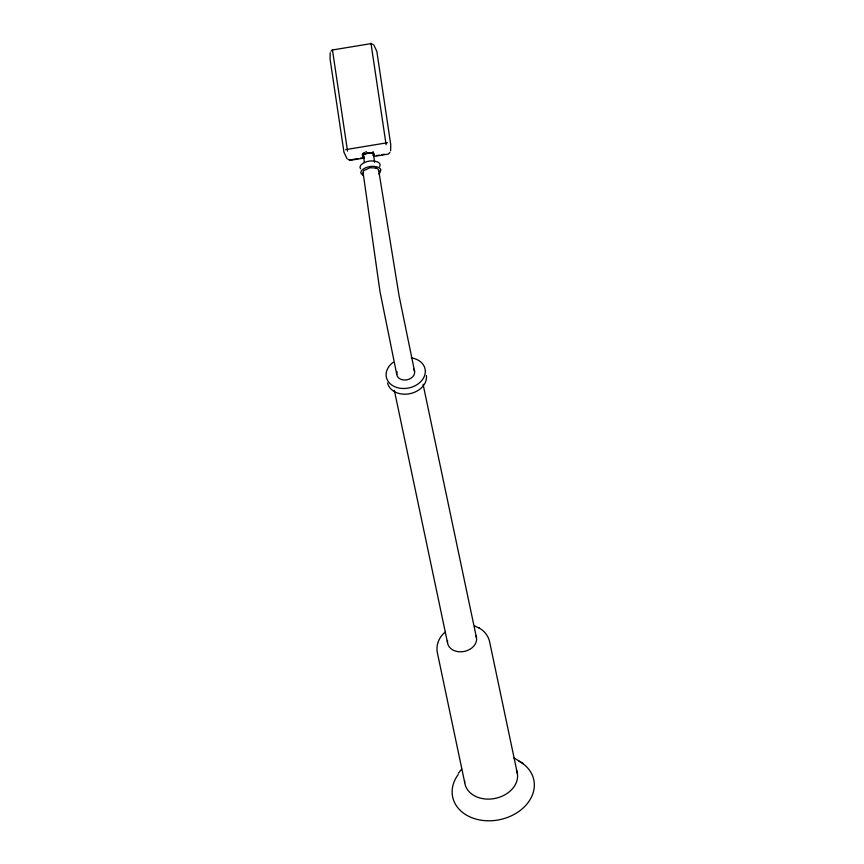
<?xml version="1.0" encoding="UTF-8"?>
<svg xmlns="http://www.w3.org/2000/svg" width="864" height="864" viewBox="0 0 864 864"><rect width="100%" height="100%" fill="white"/><g stroke="black" fill="none" stroke-linecap="round" stroke-linejoin="round"><path stroke-width="1.3" d="M332.392 49.561L347.533 151.124M348.052 159.311L349.834 160.391L364.468 157.982M370.958 43.2L386.111 144.763M330.199 52.747L330.059 58.957L343.98 152.345L347.058 158.728M390.604 150.854L390.744 144.634L376.812 51.257L373.745 44.863M379.75 166.525L380.063 164.516A10.789 5.26 -8.8 0 0 377.752 162.043C372.352 159.905 365.526 160.834 361.174 164.776A10.789 5.249 -7.6 0 0 360.137 167.8L360.558 168.728M458.341 773.28L461.678 769.057M372.892 155.52L373.453 154.267A5.432 2.138 -9 0 0 371.628 153.09L367.924 153.079L363.982 154.678A5.422 2.128 -8 0 0 363.604 156.298L363.992 156.622M373.691 155.693L374.36 154.224A6.415 2.516 -9 0 0 373.032 153.079L367.848 152.831L363.204 154.699A6.415 2.506 -8 0 0 362.545 156.179L363.874 157.313M445.241 632.113C439.387 636.671 436.093 644.296 437.141 651.694L464.724 782.59M330.966 51.17L332.359 49.993L370.937 43.632L372.751 44.291M389.837 152.42L388.411 154.04L373.777 156.449M363.647 152.885L364.468 152.453M345.643 149.623L387.428 142.733M365.429 152.064L366.509 151.751M349.855 159.959L357.836 158.652M360.504 158.209L363.161 157.766M376.466 155.574L379.123 155.142M381.78 154.699L384.448 154.256M375.775 167.983L369.997 167.735L363.938 170.543A8.424 4.104 -7.6 0 0 363.128 172.908L379.976 291.514L396.76 374.458M474.509 626.076L475.168 626.314M479.002 627.977C484.736 630.936 488.862 636.617 489.877 643L517.46 773.896M474.844 626.173L479.401 628.15M513.562 757.696L523.303 763.571M363.247 175.662L360.925 173.189A10.789 5.249 -7.6 0 1 361.973 170.165C366.314 166.223 373.14 165.294 378.54 167.432A10.789 5.26 -8.8 0 1 380.862 169.906L379.814 172.93A10.033 4.914 -8.3 0 1 378.734 173.869M362.567 155.228L362.34 154.807A6.404 2.452 -8.1 0 1 362.34 154.332M363.128 172.908L363.452 173.642M423.068 384.264L476.528 637.945M414.623 371.52L399.06 295.726L378.691 170.348A8.402 4.093 -8.7 0 0 375.764 167.983M394.351 390.355L447.53 642.73M373.453 154.267L374.652 162.248M363.42 155.92L364.414 162.572M378.691 170.348L378.724 171.126M516.424 769.997A26.741 20.574 -11.9 0 1 495.115 798.422A26.741 20.574 -11.9 0 1 464.584 780.57M519.156 761.281A41.461 31.903 -11.9 0 1 526.241 804.859A41.461 31.903 -11.9 0 1 470.2 817.02A41.461 31.903 -11.9 0 1 458.222 774.511M475.956 635.796A14.71 11.318 -11.9 0 1 463.536 651.564A14.71 11.318 -11.9 0 1 447.52 640.494M413.586 368.982A9.05 6.966 -11.9 0 1 406.62 379.901A9.05 6.966 -11.9 0 1 397.094 371.704M426.406 375.548A19.775 15.217 -11.9 0 1 409.558 393.746A19.775 15.217 -11.9 0 1 387.58 382.957M411.307 357.88A19.775 15.217 -11.9 0 1 423.047 378.778A19.775 15.217 -11.9 0 1 393.347 386.014A19.775 15.217 -11.9 0 1 393.196 362.297M363.236 154.764A5.4 2.074 -8.1 0 1 363.247 154.364M362.567 153.846A6.404 2.452 -8.1 0 1 363.01 153.36M372.838 151.729A6.404 2.462 -9.1 0 1 373.486 152.042"/></g></svg>
